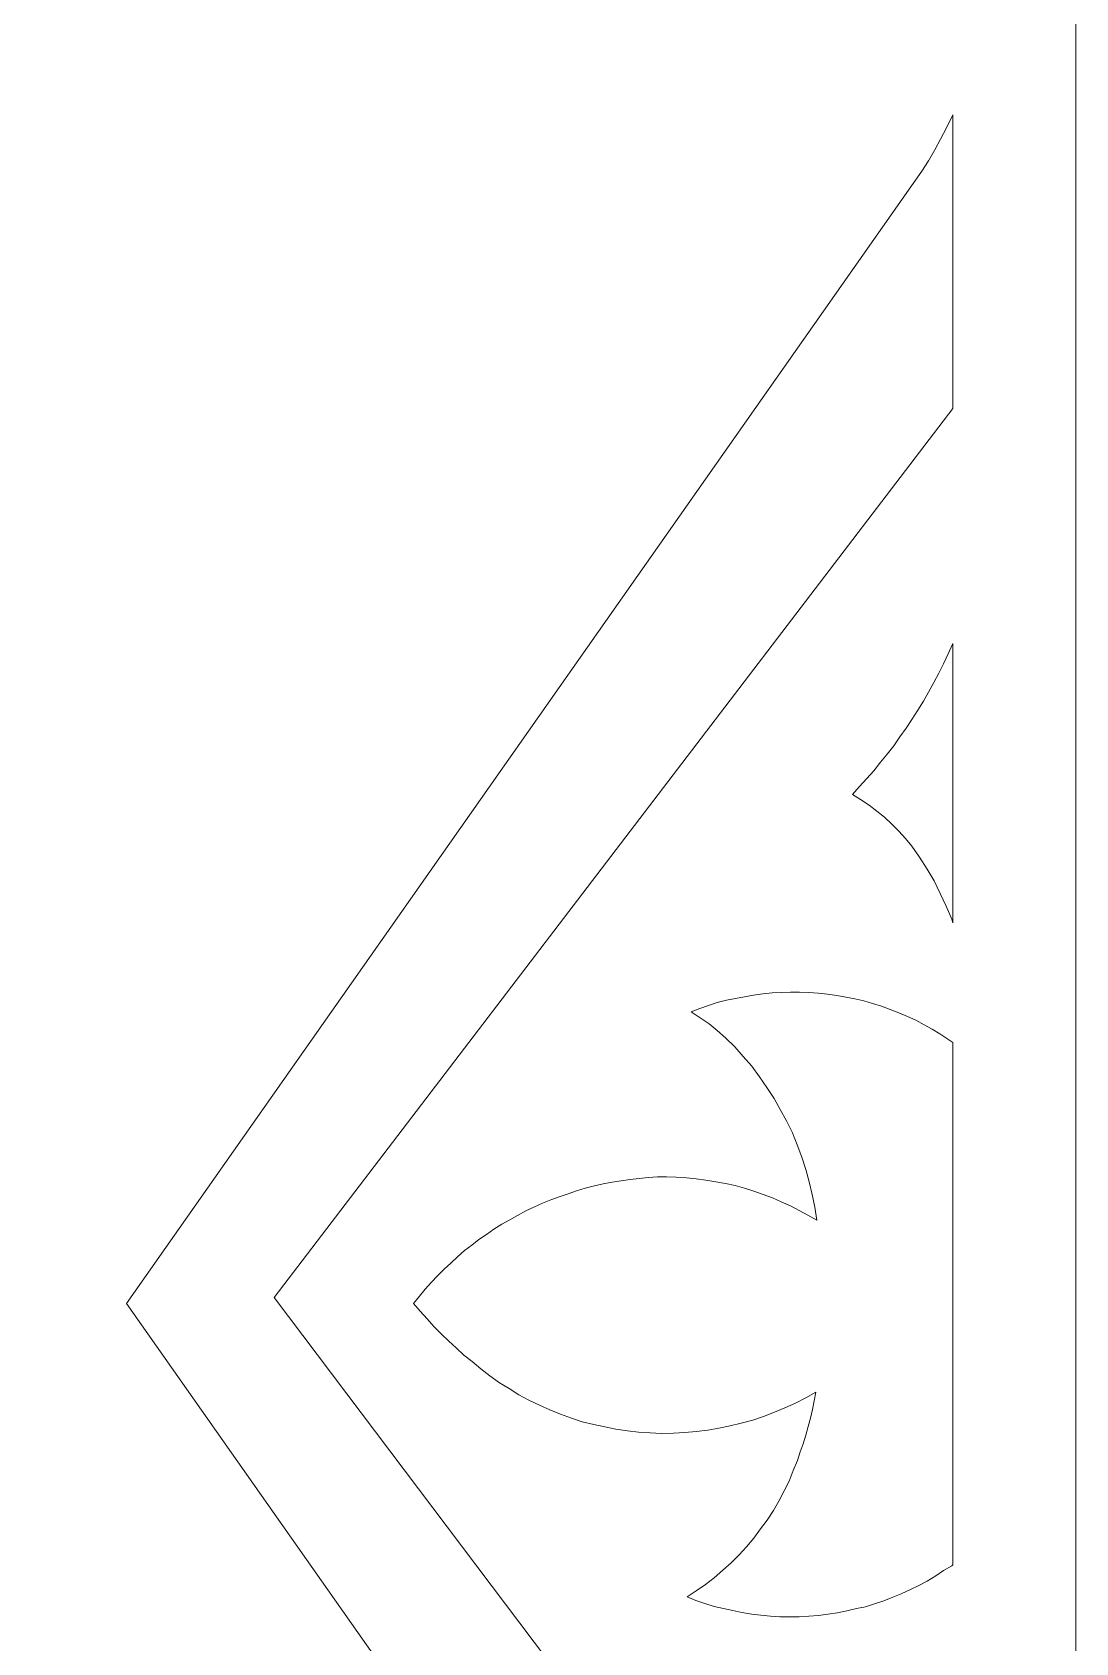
# Model space of a CAD drawing. Header units: centimetres. Extents: x -9.4 to 6.3, y -13 to 13.6.
# Drawn here: x 2.86 to 6.25, y -0.82 to 4.41 of the extents above; entities that cross this region are included whole.
import ezdxf

# ---------------------------------------------------------------- set-up
doc = ezdxf.new("R2010")
doc.units = ezdxf.units.CM
doc.header["$MEASUREMENT"] = 0
doc.layers.add('layer 1', color=7, linetype='Continuous')

msp = doc.modelspace()

# ---------------------------------------------------------------- linework, layer by layer
at = {"layer": 'layer 1', "color": 242, "lineweight": 9}
for points, knots in [([(-0.53695, 13.58709), (-0.53695, 13.58709), (6.25027, 13.58709), (6.25027, 13.58709), (6.25027, 13.58709), (6.25027, 13.58709), (6.25027, -13.01887), (6.25027, -13.01887), (6.25027, -13.01887), (6.25027, -13.01887), (-0.53695, -13.01887), (-0.53695, -13.01887), (-0.53695, -13.01887), (-0.53695, -13.01887), (-0.53695, 13.58709), (-0.53695, 13.58709)], [0, 0, 0, 0, 0.2, 0.2, 0.2, 0.2, 0.4, 0.4, 0.4, 0.4, 0.6, 0.6, 0.6, 0.6, 1, 1, 1, 1]), ([(5.8509, 4.14655), (5.8509, 4.14655), (5.8509, 3.19109), (5.8509, 3.19109), (5.8509, 3.19109), (5.8509, 3.19109), (3.64328, 0.30056), (3.64328, 0.30056), (3.64328, 0.30056), (3.64328, 0.30056), (5.8509, -2.62495), (5.8509, -2.62495), (5.8509, -2.62495), (5.8509, -2.62495), (5.8509, -3.58183), (5.8509, -3.58183), (5.8509, -3.58183), (5.8509, -3.58183), (5.83499, -3.55002), (5.83499, -3.55002), (5.83499, -3.55002), (5.83499, -3.55002), (5.81385, -3.50879), (5.81385, -3.50879), (5.81385, -3.50879), (5.81385, -3.50879), (5.7927, -3.46861), (5.7927, -3.46861), (5.7927, -3.46861), (5.7927, -3.46861), (5.76839, -3.4295), (5.76839, -3.4295), (5.76839, -3.4295), (5.76839, -3.4295), (5.74407, -3.39037), (5.74407, -3.39037), (5.74407, -3.39037), (5.74407, -3.39037), (5.7187, -3.35337), (5.7187, -3.35337), (5.7187, -3.35337), (5.7187, -3.35337), (5.69227, -3.31531), (5.69227, -3.31531), (5.69227, -3.31531), (5.69227, -3.31531), (3.16327, 0.28153), (3.16327, 0.28153), (3.16327, 0.28153), (3.16327, 0.28153), (5.74936, 3.96296), (5.74936, 3.96296), (5.74936, 3.96296), (5.74936, 3.96296), (5.77156, 3.99679), (5.77156, 3.99679), (5.77156, 3.99679), (5.77156, 3.99679), (5.79165, 4.03274), (5.79165, 4.03274), (5.79165, 4.03274), (5.79165, 4.03274), (5.81067, 4.06762), (5.81067, 4.06762), (5.81067, 4.06762), (5.81067, 4.06762), (5.8297, 4.10357), (5.8297, 4.10357), (5.8297, 4.10357), (5.8297, 4.10357), (5.84769, 4.13953), (5.84769, 4.13953), (5.84769, 4.13953), (5.84769, 4.13953), (5.8509, 4.14655), (5.8509, 4.14655)], [0, 0, 0, 0, 0.05, 0.05, 0.05, 0.05, 0.1, 0.1, 0.1, 0.1, 0.15, 0.15, 0.15, 0.15, 0.2, 0.2, 0.2, 0.2, 0.25, 0.25, 0.25, 0.25, 0.3, 0.3, 0.3, 0.3, 0.35, 0.35, 0.35, 0.35, 0.4, 0.4, 0.4, 0.4, 0.45, 0.45, 0.45, 0.45, 0.5, 0.5, 0.5, 0.5, 0.55, 0.55, 0.55, 0.55, 0.6, 0.6, 0.6, 0.6, 0.65, 0.65, 0.65, 0.65, 0.7, 0.7, 0.7, 0.7, 0.75, 0.75, 0.75, 0.75, 0.8, 0.8, 0.8, 0.8, 0.85, 0.85, 0.85, 0.85, 0.9, 0.9, 0.9, 0.9, 1, 1, 1, 1]), ([(5.8509, 2.42723), (5.8509, 2.42723), (5.8509, 1.51875), (5.8509, 1.51875), (5.8509, 1.51875), (5.8509, 1.51875), (5.84664, 1.53122), (5.84664, 1.53122), (5.84664, 1.53122), (5.84664, 1.53122), (5.82865, 1.57353), (5.82865, 1.57353), (5.82865, 1.57353), (5.82865, 1.57353), (5.80962, 1.6137), (5.80962, 1.6137), (5.80962, 1.6137), (5.80962, 1.6137), (5.78953, 1.65493), (5.78953, 1.65493), (5.78953, 1.65493), (5.78953, 1.65493), (5.76733, 1.69299), (5.76733, 1.69299), (5.76733, 1.69299), (5.76733, 1.69299), (5.74196, 1.73212), (5.74196, 1.73212), (5.74196, 1.73212), (5.74196, 1.73212), (5.71659, 1.76806), (5.71659, 1.76806), (5.71659, 1.76806), (5.71659, 1.76806), (5.6965, 1.79343), (5.6965, 1.79343), (5.6965, 1.79343), (5.6965, 1.79343), (5.67536, 1.81669), (5.67536, 1.81669), (5.67536, 1.81669), (5.67536, 1.81669), (5.65208, 1.83995), (5.65208, 1.83995), (5.65208, 1.83995), (5.65208, 1.83995), (5.62777, 1.86215), (5.62777, 1.86215), (5.62777, 1.86215), (5.62777, 1.86215), (5.60345, 1.88224), (5.60345, 1.88224), (5.60345, 1.88224), (5.60345, 1.88224), (5.57808, 1.90128), (5.57808, 1.90128), (5.57808, 1.90128), (5.57808, 1.90128), (5.55059, 1.92031), (5.55059, 1.92031), (5.55059, 1.92031), (5.55059, 1.92031), (5.52417, 1.93617), (5.52417, 1.93617), (5.52417, 1.93617), (5.52417, 1.93617), (5.54637, 1.96154), (5.54637, 1.96154), (5.54637, 1.96154), (5.54637, 1.96154), (5.57068, 1.98797), (5.57068, 1.98797), (5.57068, 1.98797), (5.57068, 1.98797), (5.59394, 2.01334), (5.59394, 2.01334), (5.59394, 2.01334), (5.59394, 2.01334), (5.61508, 2.04083), (5.61508, 2.04083), (5.61508, 2.04083), (5.61508, 2.04083), (5.63728, 2.06728), (5.63728, 2.06728), (5.63728, 2.06728), (5.63728, 2.06728), (5.65842, 2.09476), (5.65842, 2.09476), (5.65842, 2.09476), (5.65842, 2.09476), (5.67853, 2.1233), (5.67853, 2.1233), (5.67853, 2.1233), (5.67853, 2.1233), (5.69862, 2.15185), (5.69862, 2.15185), (5.69862, 2.15185), (5.69862, 2.15185), (5.71764, 2.18039), (5.71764, 2.18039), (5.71764, 2.18039), (5.71764, 2.18039), (5.73667, 2.20999), (5.73667, 2.20999), (5.73667, 2.20999), (5.73667, 2.20999), (5.75464, 2.23961), (5.75464, 2.23961), (5.75464, 2.23961), (5.75464, 2.23961), (5.77156, 2.26921), (5.77156, 2.26921), (5.77156, 2.26921), (5.77156, 2.26921), (5.78847, 2.29987), (5.78847, 2.29987), (5.78847, 2.29987), (5.78847, 2.29987), (5.80539, 2.33053), (5.80539, 2.33053), (5.80539, 2.33053), (5.80539, 2.33053), (5.82019, 2.36118), (5.82019, 2.36118), (5.82019, 2.36118), (5.82019, 2.36118), (5.83499, 2.39396), (5.83499, 2.39396), (5.83499, 2.39396), (5.83499, 2.39396), (5.84981, 2.42463), (5.84981, 2.42463), (5.84981, 2.42463), (5.84981, 2.42463), (5.8509, 2.42723), (5.8509, 2.42723)], [0, 0, 0, 0, 0.0285714, 0.0285714, 0.0285714, 0.0285714, 0.0571429, 0.0571429, 0.0571429, 0.0571429, 0.0857143, 0.0857143, 0.0857143, 0.0857143, 0.1142857, 0.1142857, 0.1142857, 0.1142857, 0.1428571, 0.1428571, 0.1428571, 0.1428571, 0.1714286, 0.1714286, 0.1714286, 0.1714286, 0.2, 0.2, 0.2, 0.2, 0.2285714, 0.2285714, 0.2285714, 0.2285714, 0.2571429, 0.2571429, 0.2571429, 0.2571429, 0.2857143, 0.2857143, 0.2857143, 0.2857143, 0.3142857, 0.3142857, 0.3142857, 0.3142857, 0.3428571, 0.3428571, 0.3428571, 0.3428571, 0.3714286, 0.3714286, 0.3714286, 0.3714286, 0.4, 0.4, 0.4, 0.4, 0.4285714, 0.4285714, 0.4285714, 0.4285714, 0.4571429, 0.4571429, 0.4571429, 0.4571429, 0.4857143, 0.4857143, 0.4857143, 0.4857143, 0.5142857, 0.5142857, 0.5142857, 0.5142857, 0.5428571, 0.5428571, 0.5428571, 0.5428571, 0.5714286, 0.5714286, 0.5714286, 0.5714286, 0.6, 0.6, 0.6, 0.6, 0.6285714, 0.6285714, 0.6285714, 0.6285714, 0.6571429, 0.6571429, 0.6571429, 0.6571429, 0.6857143, 0.6857143, 0.6857143, 0.6857143, 0.7142857, 0.7142857, 0.7142857, 0.7142857, 0.7428571, 0.7428571, 0.7428571, 0.7428571, 0.7714286, 0.7714286, 0.7714286, 0.7714286, 0.8, 0.8, 0.8, 0.8, 0.8285714, 0.8285714, 0.8285714, 0.8285714, 0.8571429, 0.8571429, 0.8571429, 0.8571429, 0.8857143, 0.8857143, 0.8857143, 0.8857143, 0.9142857, 0.9142857, 0.9142857, 0.9142857, 0.9428571, 0.9428571, 0.9428571, 0.9428571, 1, 1, 1, 1]), ([(5.8509, 1.12979), (5.8509, 1.12979), (5.8509, -0.56849), (5.8509, -0.56849), (5.8509, -0.56849), (5.8509, -0.56849), (5.84664, -0.57169), (5.84664, -0.57169), (5.84664, -0.57169), (5.84664, -0.57169), (5.82019, -0.58754), (5.82019, -0.58754), (5.82019, -0.58754), (5.82019, -0.58754), (5.79482, -0.60446), (5.79482, -0.60446), (5.79482, -0.60446), (5.79482, -0.60446), (5.76733, -0.62137), (5.76733, -0.62137), (5.76733, -0.62137), (5.76733, -0.62137), (5.73984, -0.63617), (5.73984, -0.63617), (5.73984, -0.63617), (5.73984, -0.63617), (5.71236, -0.64886), (5.71236, -0.64886), (5.71236, -0.64886), (5.71236, -0.64886), (5.68276, -0.6626), (5.68276, -0.6626), (5.68276, -0.6626), (5.68276, -0.6626), (5.65525, -0.67425), (5.65525, -0.67425), (5.65525, -0.67425), (5.65525, -0.67425), (5.62565, -0.68588), (5.62565, -0.68588), (5.62565, -0.68588), (5.62565, -0.68588), (5.59605, -0.69539), (5.59605, -0.69539), (5.59605, -0.69539), (5.59605, -0.69539), (5.56645, -0.70491), (5.56645, -0.70491), (5.56645, -0.70491), (5.56645, -0.70491), (5.53685, -0.71125), (5.53685, -0.71125), (5.53685, -0.71125), (5.53685, -0.71125), (5.50619, -0.71865), (5.50619, -0.71865), (5.50619, -0.71865), (5.50619, -0.71865), (5.47552, -0.72499), (5.47552, -0.72499), (5.47552, -0.72499), (5.47552, -0.72499), (5.4438, -0.72922), (5.4438, -0.72922), (5.4438, -0.72922), (5.4438, -0.72922), (5.41315, -0.73345), (5.41315, -0.73345), (5.41315, -0.73345), (5.41315, -0.73345), (5.38249, -0.73557), (5.38249, -0.73557), (5.38249, -0.73557), (5.38249, -0.73557), (5.35077, -0.73768), (5.35077, -0.73768), (5.35077, -0.73768), (5.35077, -0.73768), (5.3201, -0.73768), (5.3201, -0.73768), (5.3201, -0.73768), (5.3201, -0.73768), (5.28838, -0.73768), (5.28838, -0.73768), (5.28838, -0.73768), (5.28838, -0.73768), (5.25772, -0.73557), (5.25772, -0.73557), (5.25772, -0.73557), (5.25772, -0.73557), (5.22601, -0.73239), (5.22601, -0.73239), (5.22601, -0.73239), (5.22601, -0.73239), (5.19641, -0.72922), (5.19641, -0.72922), (5.19641, -0.72922), (5.19641, -0.72922), (5.16469, -0.72394), (5.16469, -0.72394), (5.16469, -0.72394), (5.16469, -0.72394), (5.13508, -0.71759), (5.13508, -0.71759), (5.13508, -0.71759), (5.13508, -0.71759), (5.10442, -0.71125), (5.10442, -0.71125), (5.10442, -0.71125), (5.10442, -0.71125), (5.07482, -0.70385), (5.07482, -0.70385), (5.07482, -0.70385), (5.07482, -0.70385), (5.04416, -0.69434), (5.04416, -0.69434), (5.04416, -0.69434), (5.04416, -0.69434), (5.01456, -0.68482), (5.01456, -0.68482), (5.01456, -0.68482), (5.01456, -0.68482), (4.98602, -0.67319), (4.98602, -0.67319), (4.98602, -0.67319), (4.98602, -0.67319), (5.01562, -0.65309), (5.01562, -0.65309), (5.01562, -0.65309), (5.01562, -0.65309), (5.04627, -0.633), (5.04627, -0.633), (5.04627, -0.633), (5.04627, -0.633), (5.07482, -0.6108), (5.07482, -0.6108), (5.07482, -0.6108), (5.07482, -0.6108), (5.1023, -0.58649), (5.1023, -0.58649), (5.1023, -0.58649), (5.1023, -0.58649), (5.12979, -0.56217), (5.12979, -0.56217), (5.12979, -0.56217), (5.12979, -0.56217), (5.15516, -0.5368), (5.15516, -0.5368), (5.15516, -0.5368), (5.15516, -0.5368), (5.1795, -0.51037), (5.1795, -0.51037), (5.1795, -0.51037), (5.1795, -0.51037), (5.20381, -0.48181), (5.20381, -0.48181), (5.20381, -0.48181), (5.20381, -0.48181), (5.22495, -0.45221), (5.22495, -0.45221), (5.22495, -0.45221), (5.22495, -0.45221), (5.24715, -0.42367), (5.24715, -0.42367), (5.24715, -0.42367), (5.24715, -0.42367), (5.26724, -0.39195), (5.26724, -0.39195), (5.26724, -0.39195), (5.26724, -0.39195), (5.28415, -0.36129), (5.28415, -0.36129), (5.28415, -0.36129), (5.28415, -0.36129), (5.30213, -0.32852), (5.30213, -0.32852), (5.30213, -0.32852), (5.30213, -0.32852), (5.31798, -0.29679), (5.31798, -0.29679), (5.31798, -0.29679), (5.31798, -0.29679), (5.33174, -0.2619), (5.33174, -0.2619), (5.33174, -0.2619), (5.33174, -0.2619), (5.34549, -0.22913), (5.34549, -0.22913), (5.34549, -0.22913), (5.34549, -0.22913), (5.35394, -0.20164), (5.35394, -0.20164), (5.35394, -0.20164), (5.35394, -0.20164), (5.36346, -0.17522), (5.36346, -0.17522), (5.36346, -0.17522), (5.36346, -0.17522), (5.37192, -0.14665), (5.37192, -0.14665), (5.37192, -0.14665), (5.37192, -0.14665), (5.38037, -0.11917), (5.38037, -0.11917), (5.38037, -0.11917), (5.38037, -0.11917), (5.38777, -0.09168), (5.38777, -0.09168), (5.38777, -0.09168), (5.38777, -0.09168), (5.39412, -0.06314), (5.39412, -0.06314), (5.39412, -0.06314), (5.39412, -0.06314), (5.3994, -0.03565), (5.3994, -0.03565), (5.3994, -0.03565), (5.3994, -0.03565), (5.40469, -0.00711), (5.40469, -0.00711), (5.40469, -0.00711), (5.40469, -0.00711), (5.37192, -0.02614), (5.37192, -0.02614), (5.37192, -0.02614), (5.37192, -0.02614), (5.33914, -0.04305), (5.33914, -0.04305), (5.33914, -0.04305), (5.33914, -0.04305), (5.30424, -0.05785), (5.30424, -0.05785), (5.30424, -0.05785), (5.30424, -0.05785), (5.27041, -0.07265), (5.27041, -0.07265), (5.27041, -0.07265), (5.27041, -0.07265), (5.23447, -0.0864), (5.23447, -0.0864), (5.23447, -0.0864), (5.23447, -0.0864), (5.19958, -0.09803), (5.19958, -0.09803), (5.19958, -0.09803), (5.19958, -0.09803), (5.16258, -0.1086), (5.16258, -0.1086), (5.16258, -0.1086), (5.16258, -0.1086), (5.12662, -0.11705), (5.12662, -0.11705), (5.12662, -0.11705), (5.12662, -0.11705), (5.08962, -0.12445), (5.08962, -0.12445), (5.08962, -0.12445), (5.08962, -0.12445), (5.05367, -0.1308), (5.05367, -0.1308), (5.05367, -0.1308), (5.05367, -0.1308), (5.01562, -0.13503), (5.01562, -0.13503), (5.01562, -0.13503), (5.01562, -0.13503), (4.9786, -0.1382), (4.9786, -0.1382), (4.9786, -0.1382), (4.9786, -0.1382), (4.9416, -0.14031), (4.9416, -0.14031), (4.9416, -0.14031), (4.9416, -0.14031), (4.90354, -0.14137), (4.90354, -0.14137), (4.90354, -0.14137), (4.90354, -0.14137), (4.86654, -0.13925), (4.86654, -0.13925), (4.86654, -0.13925), (4.86654, -0.13925), (4.82848, -0.13714), (4.82848, -0.13714), (4.82848, -0.13714), (4.82848, -0.13714), (4.79252, -0.13291), (4.79252, -0.13291), (4.79252, -0.13291), (4.79252, -0.13291), (4.75446, -0.12763), (4.75446, -0.12763), (4.75446, -0.12763), (4.75446, -0.12763), (4.71852, -0.12023), (4.71852, -0.12023), (4.71852, -0.12023), (4.71852, -0.12023), (4.68258, -0.11283), (4.68258, -0.11283), (4.68258, -0.11283), (4.68258, -0.11283), (4.64556, -0.10331), (4.64556, -0.10331), (4.64556, -0.10331), (4.64556, -0.10331), (4.61067, -0.09168), (4.61067, -0.09168), (4.61067, -0.09168), (4.61067, -0.09168), (4.57473, -0.079), (4.57473, -0.079), (4.57473, -0.079), (4.57473, -0.079), (4.53984, -0.06525), (4.53984, -0.06525), (4.53984, -0.06525), (4.53984, -0.06525), (4.50601, -0.0494), (4.50601, -0.0494), (4.50601, -0.0494), (4.50601, -0.0494), (4.47216, -0.03354), (4.47216, -0.03354), (4.47216, -0.03354), (4.47216, -0.03354), (4.43939, -0.01557), (4.43939, -0.01557), (4.43939, -0.01557), (4.43939, -0.01557), (4.40768, 0.00452), (4.40768, 0.00452), (4.40768, 0.00452), (4.40768, 0.00452), (4.37596, 0.02357), (4.37596, 0.02357), (4.37596, 0.02357), (4.37596, 0.02357), (4.3453, 0.04577), (4.3453, 0.04577), (4.3453, 0.04577), (4.3453, 0.04577), (4.3157, 0.06902), (4.3157, 0.06902), (4.3157, 0.06902), (4.3157, 0.06902), (4.28714, 0.09228), (4.28714, 0.09228), (4.28714, 0.09228), (4.28714, 0.09228), (4.26071, 0.11343), (4.26071, 0.11343), (4.26071, 0.11343), (4.26071, 0.11343), (4.23534, 0.13668), (4.23534, 0.13668), (4.23534, 0.13668), (4.23534, 0.13668), (4.21103, 0.15888), (4.21103, 0.15888), (4.21103, 0.15888), (4.21103, 0.15888), (4.18671, 0.18214), (4.18671, 0.18214), (4.18671, 0.18214), (4.18671, 0.18214), (4.1624, 0.20647), (4.1624, 0.20647), (4.1624, 0.20647), (4.1624, 0.20647), (4.14125, 0.23079), (4.14125, 0.23079), (4.14125, 0.23079), (4.14125, 0.23079), (4.11798, 0.25616), (4.11798, 0.25616), (4.11798, 0.25616), (4.11798, 0.25616), (4.09684, 0.28153), (4.09684, 0.28153), (4.09684, 0.28153), (4.09684, 0.28153), (4.11586, 0.30479), (4.11586, 0.30479), (4.11586, 0.30479), (4.11586, 0.30479), (4.13489, 0.32805), (4.13489, 0.32805), (4.13489, 0.32805), (4.13489, 0.32805), (4.155, 0.35025), (4.155, 0.35025), (4.155, 0.35025), (4.155, 0.35025), (4.17508, 0.37141), (4.17508, 0.37141), (4.17508, 0.37141), (4.17508, 0.37141), (4.19623, 0.39255), (4.19623, 0.39255), (4.19623, 0.39255), (4.19623, 0.39255), (4.21843, 0.41264), (4.21843, 0.41264), (4.21843, 0.41264), (4.21843, 0.41264), (4.23957, 0.43272), (4.23957, 0.43272), (4.23957, 0.43272), (4.23957, 0.43272), (4.26283, 0.45281), (4.26283, 0.45281), (4.26283, 0.45281), (4.26283, 0.45281), (4.28609, 0.47078), (4.28609, 0.47078), (4.28609, 0.47078), (4.28609, 0.47078), (4.30936, 0.48875), (4.30936, 0.48875), (4.30936, 0.48875), (4.30936, 0.48875), (4.33368, 0.50567), (4.33368, 0.50567), (4.33368, 0.50567), (4.33368, 0.50567), (4.35799, 0.52258), (4.35799, 0.52258), (4.35799, 0.52258), (4.35799, 0.52258), (4.38336, 0.53846), (4.38336, 0.53846), (4.38336, 0.53846), (4.38336, 0.53846), (4.40979, 0.55326), (4.40979, 0.55326), (4.40979, 0.55326), (4.40979, 0.55326), (4.43516, 0.567), (4.43516, 0.567), (4.43516, 0.567), (4.43516, 0.567), (4.46159, 0.5818), (4.46159, 0.5818), (4.46159, 0.5818), (4.46159, 0.5818), (4.48804, 0.59449), (4.48804, 0.59449), (4.48804, 0.59449), (4.48804, 0.59449), (4.51553, 0.60717), (4.51553, 0.60717), (4.51553, 0.60717), (4.51553, 0.60717), (4.54301, 0.61775), (4.54301, 0.61775), (4.54301, 0.61775), (4.54301, 0.61775), (4.5705, 0.62832), (4.5705, 0.62832), (4.5705, 0.62832), (4.5705, 0.62832), (4.59904, 0.63783), (4.59904, 0.63783), (4.59904, 0.63783), (4.59904, 0.63783), (4.62653, 0.64735), (4.62653, 0.64735), (4.62653, 0.64735), (4.62653, 0.64735), (4.65509, 0.6558), (4.65509, 0.6558), (4.65509, 0.6558), (4.65509, 0.6558), (4.68469, 0.6632), (4.68469, 0.6632), (4.68469, 0.6632), (4.68469, 0.6632), (4.71323, 0.6706), (4.71323, 0.6706), (4.71323, 0.6706), (4.71323, 0.6706), (4.74283, 0.67589), (4.74283, 0.67589), (4.74283, 0.67589), (4.74283, 0.67589), (4.77138, 0.68012), (4.77138, 0.68012), (4.77138, 0.68012), (4.77138, 0.68012), (4.80098, 0.68435), (4.80098, 0.68435), (4.80098, 0.68435), (4.80098, 0.68435), (4.8306, 0.68752), (4.8306, 0.68752), (4.8306, 0.68752), (4.8306, 0.68752), (4.8602, 0.69069), (4.8602, 0.69069), (4.8602, 0.69069), (4.8602, 0.69069), (4.8898, 0.6928), (4.8898, 0.6928), (4.8898, 0.6928), (4.8898, 0.6928), (4.9194, 0.6928), (4.9194, 0.6928), (4.9194, 0.6928), (4.9194, 0.6928), (4.95111, 0.69175), (4.95111, 0.69175), (4.95111, 0.69175), (4.95111, 0.69175), (4.98388, 0.68963), (4.98388, 0.68963), (4.98388, 0.68963), (4.98388, 0.68963), (5.01562, 0.68646), (5.01562, 0.68646), (5.01562, 0.68646), (5.01562, 0.68646), (5.04733, 0.68223), (5.04733, 0.68223), (5.04733, 0.68223), (5.04733, 0.68223), (5.0801, 0.67695), (5.0801, 0.67695), (5.0801, 0.67695), (5.0801, 0.67695), (5.11076, 0.67166), (5.11076, 0.67166), (5.11076, 0.67166), (5.11076, 0.67166), (5.14248, 0.66426), (5.14248, 0.66426), (5.14248, 0.66426), (5.14248, 0.66426), (5.17315, 0.6558), (5.17315, 0.6558), (5.17315, 0.6558), (5.17315, 0.6558), (5.20381, 0.64629), (5.20381, 0.64629), (5.20381, 0.64629), (5.20381, 0.64629), (5.23341, 0.63572), (5.23341, 0.63572), (5.23341, 0.63572), (5.23341, 0.63572), (5.26407, 0.62409), (5.26407, 0.62409), (5.26407, 0.62409), (5.26407, 0.62409), (5.29261, 0.6114), (5.29261, 0.6114), (5.29261, 0.6114), (5.29261, 0.6114), (5.32221, 0.59872), (5.32221, 0.59872), (5.32221, 0.59872), (5.32221, 0.59872), (5.35077, 0.58392), (5.35077, 0.58392), (5.35077, 0.58392), (5.35077, 0.58392), (5.37932, 0.56806), (5.37932, 0.56806), (5.37932, 0.56806), (5.37932, 0.56806), (5.40786, 0.5522), (5.40786, 0.5522), (5.40786, 0.5522), (5.40786, 0.5522), (5.40152, 0.59449), (5.40152, 0.59449), (5.40152, 0.59449), (5.40152, 0.59449), (5.39306, 0.63572), (5.39306, 0.63572), (5.39306, 0.63572), (5.39306, 0.63572), (5.38355, 0.67695), (5.38355, 0.67695), (5.38355, 0.67695), (5.38355, 0.67695), (5.37192, 0.71714), (5.37192, 0.71714), (5.37192, 0.71714), (5.37192, 0.71714), (5.35923, 0.75731), (5.35923, 0.75731), (5.35923, 0.75731), (5.35923, 0.75731), (5.34443, 0.79748), (5.34443, 0.79748), (5.34443, 0.79748), (5.34443, 0.79748), (5.32857, 0.83554), (5.32857, 0.83554), (5.32857, 0.83554), (5.32857, 0.83554), (5.30953, 0.87467), (5.30953, 0.87467), (5.30953, 0.87467), (5.30953, 0.87467), (5.28944, 0.91167), (5.28944, 0.91167), (5.28944, 0.91167), (5.28944, 0.91167), (5.26935, 0.94762), (5.26935, 0.94762), (5.26935, 0.94762), (5.26935, 0.94762), (5.2461, 0.98356), (5.2461, 0.98356), (5.2461, 0.98356), (5.2461, 0.98356), (5.22178, 1.01845), (5.22178, 1.01845), (5.22178, 1.01845), (5.22178, 1.01845), (5.19641, 1.05229), (5.19641, 1.05229), (5.19641, 1.05229), (5.19641, 1.05229), (5.16892, 1.08401), (5.16892, 1.08401), (5.16892, 1.08401), (5.16892, 1.08401), (5.14142, 1.11572), (5.14142, 1.11572), (5.14142, 1.11572), (5.14142, 1.11572), (5.11076, 1.14532), (5.11076, 1.14532), (5.11076, 1.14532), (5.11076, 1.14532), (5.08433, 1.16858), (5.08433, 1.16858), (5.08433, 1.16858), (5.08433, 1.16858), (5.0579, 1.19078), (5.0579, 1.19078), (5.0579, 1.19078), (5.0579, 1.19078), (5.0283, 1.20981), (5.0283, 1.20981), (5.0283, 1.20981), (5.0283, 1.20981), (4.99976, 1.22991), (4.99976, 1.22991), (4.99976, 1.22991), (4.99976, 1.22991), (5.02725, 1.24049), (5.02725, 1.24049), (5.02725, 1.24049), (5.02725, 1.24049), (5.05579, 1.25), (5.05579, 1.25), (5.05579, 1.25), (5.05579, 1.25), (5.08433, 1.25951), (5.08433, 1.25951), (5.08433, 1.25951), (5.08433, 1.25951), (5.11393, 1.26691), (5.11393, 1.26691), (5.11393, 1.26691), (5.11393, 1.26691), (5.14353, 1.27326), (5.14353, 1.27326), (5.14353, 1.27326), (5.14353, 1.27326), (5.17315, 1.27854), (5.17315, 1.27854), (5.17315, 1.27854), (5.17315, 1.27854), (5.20275, 1.28383), (5.20275, 1.28383), (5.20275, 1.28383), (5.20275, 1.28383), (5.23235, 1.28806), (5.23235, 1.28806), (5.23235, 1.28806), (5.23235, 1.28806), (5.26301, 1.29123), (5.26301, 1.29123), (5.26301, 1.29123), (5.26301, 1.29123), (5.29261, 1.29229), (5.29261, 1.29229), (5.29261, 1.29229), (5.29261, 1.29229), (5.32221, 1.29334), (5.32221, 1.29334), (5.32221, 1.29334), (5.32221, 1.29334), (5.35183, 1.29334), (5.35183, 1.29334), (5.35183, 1.29334), (5.35183, 1.29334), (5.38249, 1.29229), (5.38249, 1.29229), (5.38249, 1.29229), (5.38249, 1.29229), (5.41209, 1.29017), (5.41209, 1.29017), (5.41209, 1.29017), (5.41209, 1.29017), (5.44275, 1.287), (5.44275, 1.287), (5.44275, 1.287), (5.44275, 1.287), (5.4734, 1.28277), (5.4734, 1.28277), (5.4734, 1.28277), (5.4734, 1.28277), (5.50197, 1.27749), (5.50197, 1.27749), (5.50197, 1.27749), (5.50197, 1.27749), (5.53157, 1.2722), (5.53157, 1.2722), (5.53157, 1.2722), (5.53157, 1.2722), (5.56117, 1.2648), (5.56117, 1.2648), (5.56117, 1.2648), (5.56117, 1.2648), (5.58971, 1.25634), (5.58971, 1.25634), (5.58971, 1.25634), (5.58971, 1.25634), (5.61825, 1.24789), (5.61825, 1.24789), (5.61825, 1.24789), (5.61825, 1.24789), (5.6468, 1.23731), (5.6468, 1.23731), (5.6468, 1.23731), (5.6468, 1.23731), (5.67536, 1.22568), (5.67536, 1.22568), (5.67536, 1.22568), (5.67536, 1.22568), (5.70284, 1.21406), (5.70284, 1.21406), (5.70284, 1.21406), (5.70284, 1.21406), (5.73033, 1.20241), (5.73033, 1.20241), (5.73033, 1.20241), (5.73033, 1.20241), (5.75676, 1.18761), (5.75676, 1.18761), (5.75676, 1.18761), (5.75676, 1.18761), (5.78319, 1.17281), (5.78319, 1.17281), (5.78319, 1.17281), (5.78319, 1.17281), (5.80856, 1.15801), (5.80856, 1.15801), (5.80856, 1.15801), (5.80856, 1.15801), (5.83393, 1.14109), (5.83393, 1.14109), (5.83393, 1.14109), (5.83393, 1.14109), (5.8509, 1.12979), (5.8509, 1.12979)], [0, 0, 0, 0, 0.0051546, 0.0051546, 0.0051546, 0.0051546, 0.0103093, 0.0103093, 0.0103093, 0.0103093, 0.0154639, 0.0154639, 0.0154639, 0.0154639, 0.0206186, 0.0206186, 0.0206186, 0.0206186, 0.0257732, 0.0257732, 0.0257732, 0.0257732, 0.0309278, 0.0309278, 0.0309278, 0.0309278, 0.0360825, 0.0360825, 0.0360825, 0.0360825, 0.0412371, 0.0412371, 0.0412371, 0.0412371, 0.0463918, 0.0463918, 0.0463918, 0.0463918, 0.0515464, 0.0515464, 0.0515464, 0.0515464, 0.056701, 0.056701, 0.056701, 0.056701, 0.0618557, 0.0618557, 0.0618557, 0.0618557, 0.0670103, 0.0670103, 0.0670103, 0.0670103, 0.0721649, 0.0721649, 0.0721649, 0.0721649, 0.0773196, 0.0773196, 0.0773196, 0.0773196, 0.0824742, 0.0824742, 0.0824742, 0.0824742, 0.0876289, 0.0876289, 0.0876289, 0.0876289, 0.0927835, 0.0927835, 0.0927835, 0.0927835, 0.0979381, 0.0979381, 0.0979381, 0.0979381, 0.1030928, 0.1030928, 0.1030928, 0.1030928, 0.1082474, 0.1082474, 0.1082474, 0.1082474, 0.1134021, 0.1134021, 0.1134021, 0.1134021, 0.1185567, 0.1185567, 0.1185567, 0.1185567, 0.1237113, 0.1237113, 0.1237113, 0.1237113, 0.128866, 0.128866, 0.128866, 0.128866, 0.1340206, 0.1340206, 0.1340206, 0.1340206, 0.1391753, 0.1391753, 0.1391753, 0.1391753, 0.1443299, 0.1443299, 0.1443299, 0.1443299, 0.1494845, 0.1494845, 0.1494845, 0.1494845, 0.1546392, 0.1546392, 0.1546392, 0.1546392, 0.1597938, 0.1597938, 0.1597938, 0.1597938, 0.1649485, 0.1649485, 0.1649485, 0.1649485, 0.1701031, 0.1701031, 0.1701031, 0.1701031, 0.1752577, 0.1752577, 0.1752577, 0.1752577, 0.1804124, 0.1804124, 0.1804124, 0.1804124, 0.185567, 0.185567, 0.185567, 0.185567, 0.1907216, 0.1907216, 0.1907216, 0.1907216, 0.1958763, 0.1958763, 0.1958763, 0.1958763, 0.2010309, 0.2010309, 0.2010309, 0.2010309, 0.2061856, 0.2061856, 0.2061856, 0.2061856, 0.2113402, 0.2113402, 0.2113402, 0.2113402, 0.2164948, 0.2164948, 0.2164948, 0.2164948, 0.2216495, 0.2216495, 0.2216495, 0.2216495, 0.2268041, 0.2268041, 0.2268041, 0.2268041, 0.2319588, 0.2319588, 0.2319588, 0.2319588, 0.2371134, 0.2371134, 0.2371134, 0.2371134, 0.242268, 0.242268, 0.242268, 0.242268, 0.2474227, 0.2474227, 0.2474227, 0.2474227, 0.2525773, 0.2525773, 0.2525773, 0.2525773, 0.257732, 0.257732, 0.257732, 0.257732, 0.2628866, 0.2628866, 0.2628866, 0.2628866, 0.2680412, 0.2680412, 0.2680412, 0.2680412, 0.2731959, 0.2731959, 0.2731959, 0.2731959, 0.2783505, 0.2783505, 0.2783505, 0.2783505, 0.2835052, 0.2835052, 0.2835052, 0.2835052, 0.2886598, 0.2886598, 0.2886598, 0.2886598, 0.2938144, 0.2938144, 0.2938144, 0.2938144, 0.2989691, 0.2989691, 0.2989691, 0.2989691, 0.3041237, 0.3041237, 0.3041237, 0.3041237, 0.3092784, 0.3092784, 0.3092784, 0.3092784, 0.314433, 0.314433, 0.314433, 0.314433, 0.3195876, 0.3195876, 0.3195876, 0.3195876, 0.3247423, 0.3247423, 0.3247423, 0.3247423, 0.3298969, 0.3298969, 0.3298969, 0.3298969, 0.3350515, 0.3350515, 0.3350515, 0.3350515, 0.3402062, 0.3402062, 0.3402062, 0.3402062, 0.3453608, 0.3453608, 0.3453608, 0.3453608, 0.3505155, 0.3505155, 0.3505155, 0.3505155, 0.3556701, 0.3556701, 0.3556701, 0.3556701, 0.3608247, 0.3608247, 0.3608247, 0.3608247, 0.3659794, 0.3659794, 0.3659794, 0.3659794, 0.371134, 0.371134, 0.371134, 0.371134, 0.3762887, 0.3762887, 0.3762887, 0.3762887, 0.3814433, 0.3814433, 0.3814433, 0.3814433, 0.3865979, 0.3865979, 0.3865979, 0.3865979, 0.3917526, 0.3917526, 0.3917526, 0.3917526, 0.3969072, 0.3969072, 0.3969072, 0.3969072, 0.4020619, 0.4020619, 0.4020619, 0.4020619, 0.4072165, 0.4072165, 0.4072165, 0.4072165, 0.4123711, 0.4123711, 0.4123711, 0.4123711, 0.4175258, 0.4175258, 0.4175258, 0.4175258, 0.4226804, 0.4226804, 0.4226804, 0.4226804, 0.4278351, 0.4278351, 0.4278351, 0.4278351, 0.4329897, 0.4329897, 0.4329897, 0.4329897, 0.4381443, 0.4381443, 0.4381443, 0.4381443, 0.443299, 0.443299, 0.443299, 0.443299, 0.4484536, 0.4484536, 0.4484536, 0.4484536, 0.4536082, 0.4536082, 0.4536082, 0.4536082, 0.4587629, 0.4587629, 0.4587629, 0.4587629, 0.4639175, 0.4639175, 0.4639175, 0.4639175, 0.4690722, 0.4690722, 0.4690722, 0.4690722, 0.4742268, 0.4742268, 0.4742268, 0.4742268, 0.4793814, 0.4793814, 0.4793814, 0.4793814, 0.4845361, 0.4845361, 0.4845361, 0.4845361, 0.4896907, 0.4896907, 0.4896907, 0.4896907, 0.4948454, 0.4948454, 0.4948454, 0.4948454, 0.5, 0.5, 0.5, 0.5, 0.5051546, 0.5051546, 0.5051546, 0.5051546, 0.5103093, 0.5103093, 0.5103093, 0.5103093, 0.5154639, 0.5154639, 0.5154639, 0.5154639, 0.5206186, 0.5206186, 0.5206186, 0.5206186, 0.5257732, 0.5257732, 0.5257732, 0.5257732, 0.5309278, 0.5309278, 0.5309278, 0.5309278, 0.5360825, 0.5360825, 0.5360825, 0.5360825, 0.5412371, 0.5412371, 0.5412371, 0.5412371, 0.5463918, 0.5463918, 0.5463918, 0.5463918, 0.5515464, 0.5515464, 0.5515464, 0.5515464, 0.556701, 0.556701, 0.556701, 0.556701, 0.5618557, 0.5618557, 0.5618557, 0.5618557, 0.5670103, 0.5670103, 0.5670103, 0.5670103, 0.5721649, 0.5721649, 0.5721649, 0.5721649, 0.5773196, 0.5773196, 0.5773196, 0.5773196, 0.5824742, 0.5824742, 0.5824742, 0.5824742, 0.5876289, 0.5876289, 0.5876289, 0.5876289, 0.5927835, 0.5927835, 0.5927835, 0.5927835, 0.5979381, 0.5979381, 0.5979381, 0.5979381, 0.6030928, 0.6030928, 0.6030928, 0.6030928, 0.6082474, 0.6082474, 0.6082474, 0.6082474, 0.6134021, 0.6134021, 0.6134021, 0.6134021, 0.6185567, 0.6185567, 0.6185567, 0.6185567, 0.6237113, 0.6237113, 0.6237113, 0.6237113, 0.628866, 0.628866, 0.628866, 0.628866, 0.6340206, 0.6340206, 0.6340206, 0.6340206, 0.6391753, 0.6391753, 0.6391753, 0.6391753, 0.6443299, 0.6443299, 0.6443299, 0.6443299, 0.6494845, 0.6494845, 0.6494845, 0.6494845, 0.6546392, 0.6546392, 0.6546392, 0.6546392, 0.6597938, 0.6597938, 0.6597938, 0.6597938, 0.6649485, 0.6649485, 0.6649485, 0.6649485, 0.6701031, 0.6701031, 0.6701031, 0.6701031, 0.6752577, 0.6752577, 0.6752577, 0.6752577, 0.6804124, 0.6804124, 0.6804124, 0.6804124, 0.685567, 0.685567, 0.685567, 0.685567, 0.6907216, 0.6907216, 0.6907216, 0.6907216, 0.6958763, 0.6958763, 0.6958763, 0.6958763, 0.7010309, 0.7010309, 0.7010309, 0.7010309, 0.7061856, 0.7061856, 0.7061856, 0.7061856, 0.7113402, 0.7113402, 0.7113402, 0.7113402, 0.7164948, 0.7164948, 0.7164948, 0.7164948, 0.7216495, 0.7216495, 0.7216495, 0.7216495, 0.7268041, 0.7268041, 0.7268041, 0.7268041, 0.7319588, 0.7319588, 0.7319588, 0.7319588, 0.7371134, 0.7371134, 0.7371134, 0.7371134, 0.742268, 0.742268, 0.742268, 0.742268, 0.7474227, 0.7474227, 0.7474227, 0.7474227, 0.7525773, 0.7525773, 0.7525773, 0.7525773, 0.757732, 0.757732, 0.757732, 0.757732, 0.7628866, 0.7628866, 0.7628866, 0.7628866, 0.7680412, 0.7680412, 0.7680412, 0.7680412, 0.7731959, 0.7731959, 0.7731959, 0.7731959, 0.7783505, 0.7783505, 0.7783505, 0.7783505, 0.7835052, 0.7835052, 0.7835052, 0.7835052, 0.7886598, 0.7886598, 0.7886598, 0.7886598, 0.7938144, 0.7938144, 0.7938144, 0.7938144, 0.7989691, 0.7989691, 0.7989691, 0.7989691, 0.8041237, 0.8041237, 0.8041237, 0.8041237, 0.8092784, 0.8092784, 0.8092784, 0.8092784, 0.814433, 0.814433, 0.814433, 0.814433, 0.8195876, 0.8195876, 0.8195876, 0.8195876, 0.8247423, 0.8247423, 0.8247423, 0.8247423, 0.8298969, 0.8298969, 0.8298969, 0.8298969, 0.8350515, 0.8350515, 0.8350515, 0.8350515, 0.8402062, 0.8402062, 0.8402062, 0.8402062, 0.8453608, 0.8453608, 0.8453608, 0.8453608, 0.8505155, 0.8505155, 0.8505155, 0.8505155, 0.8556701, 0.8556701, 0.8556701, 0.8556701, 0.8608247, 0.8608247, 0.8608247, 0.8608247, 0.8659794, 0.8659794, 0.8659794, 0.8659794, 0.871134, 0.871134, 0.871134, 0.871134, 0.8762887, 0.8762887, 0.8762887, 0.8762887, 0.8814433, 0.8814433, 0.8814433, 0.8814433, 0.8865979, 0.8865979, 0.8865979, 0.8865979, 0.8917526, 0.8917526, 0.8917526, 0.8917526, 0.8969072, 0.8969072, 0.8969072, 0.8969072, 0.9020619, 0.9020619, 0.9020619, 0.9020619, 0.9072165, 0.9072165, 0.9072165, 0.9072165, 0.9123711, 0.9123711, 0.9123711, 0.9123711, 0.9175258, 0.9175258, 0.9175258, 0.9175258, 0.9226804, 0.9226804, 0.9226804, 0.9226804, 0.9278351, 0.9278351, 0.9278351, 0.9278351, 0.9329897, 0.9329897, 0.9329897, 0.9329897, 0.9381443, 0.9381443, 0.9381443, 0.9381443, 0.943299, 0.943299, 0.943299, 0.943299, 0.9484536, 0.9484536, 0.9484536, 0.9484536, 0.9536082, 0.9536082, 0.9536082, 0.9536082, 0.9587629, 0.9587629, 0.9587629, 0.9587629, 0.9639175, 0.9639175, 0.9639175, 0.9639175, 0.9690722, 0.9690722, 0.9690722, 0.9690722, 0.9742268, 0.9742268, 0.9742268, 0.9742268, 0.9793814, 0.9793814, 0.9793814, 0.9793814, 0.9845361, 0.9845361, 0.9845361, 0.9845361, 0.9896907, 0.9896907, 0.9896907, 0.9896907, 1, 1, 1, 1])]:
    msp.add_open_spline(points, degree=3, knots=knots, dxfattribs=at)

doc.saveas('drawing.dxf')
